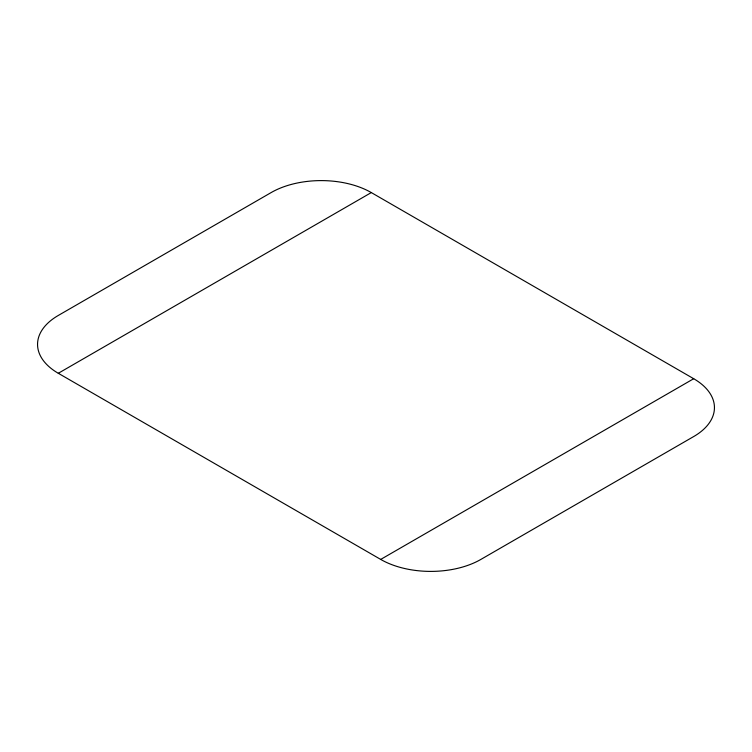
<?xml version="1.0" encoding="UTF-8"?>
<svg xmlns="http://www.w3.org/2000/svg" width="752" height="752" viewBox="0 0 752 752"><rect width="100%" height="100%" fill="white"/><g stroke="black" fill="none" stroke-linecap="round" stroke-linejoin="round"><path stroke-width="1.13" d="M58.299 373.283L371.3 192.578L693.701 378.717A70.829 40.89 0 0 1 693.701 436.545L480.866 559.422A70.829 40.89 0 0 1 380.7 559.422L58.299 373.283A70.829 40.89 0 0 1 58.299 315.455L271.134 192.578A70.829 40.89 0 0 1 371.3 192.578M380.7 559.422L693.701 378.717"/></g></svg>
